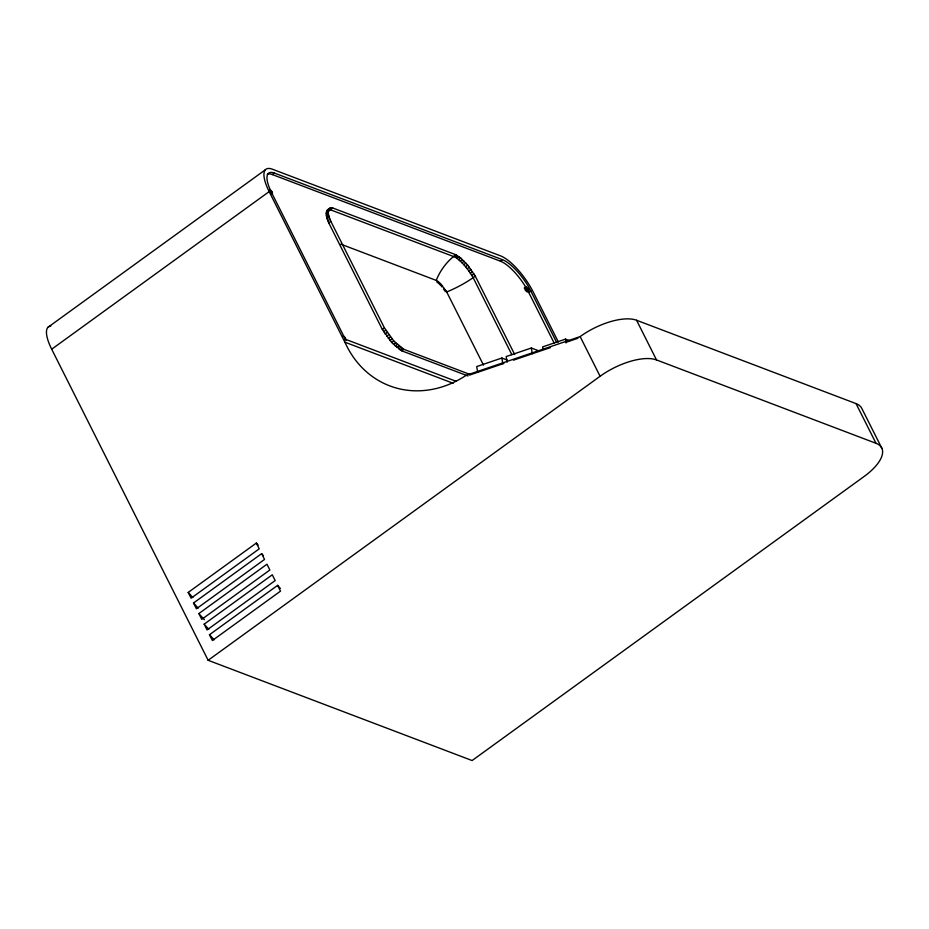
<?xml version="1.0" encoding="UTF-8"?>
<svg xmlns="http://www.w3.org/2000/svg" width="929" height="929" viewBox="0 0 929 929"><rect width="100%" height="100%" fill="white"/><g stroke="black" fill="none" stroke-linecap="round" stroke-linejoin="round"><path stroke-width="1.39" d="M467.984 375.978L401.676 350.802L391.666 342.476L382.342 329.458L328.727 222.844C326.532 218.152 323.791 210.151 330.573 207.933L332.745 207.98L455.884 254.755L460.703 258.03L467.67 265.09L475.288 276.168L514.701 354.518M470.144 374.503L403.836 349.327L393.791 340.978L384.432 327.914L330.805 221.288C329.447 217.479 325.835 210.639 330.573 207.933M328.518 209.42L331.583 207.829M332.745 207.98L330.654 209.582A49.713 43.617 -75.1 0 0 328.645 211.301M455.884 254.755L453.793 256.346A49.713 40.249 -64.4 0 0 436.212 280.384L340.804 244.153M329.505 209.431L455.315 257.205L457.405 255.614M455.315 257.205L456.917 258.308L459.019 256.718M327.844 220.754L329.923 219.186M456.917 258.308L458.589 259.621L460.703 258.03M328.727 222.844L330.805 221.288M458.589 259.621L460.308 261.13L462.421 259.539M460.308 261.13L462.061 262.814L464.175 261.246M382.342 329.458L384.432 327.914M462.061 262.814L463.803 264.672L465.94 263.104M463.803 264.672L465.534 266.658L467.67 265.09M383.654 331.711L385.744 330.178M465.534 266.658L467.229 268.76L469.366 267.204M385.094 333.976L387.184 332.443M47.936 327.333L265.427 169.728M267.308 174.211A31.307 10.219 54.1 0 1 272.302 174.547L274.357 173.061L502.426 259.679A31.307 10.219 54.1 0 1 530.784 290.974L556.668 342.453M269.166 191.618L344.88 342.162A104.931 88.801 -69.2 0 0 466.172 375.316L580.137 336.588A44.662 18.801 -26.7 0 1 636.574 320.261L856.05 403.616L876.012 443.296A44.662 18.801 -26.7 0 1 864.075 476.519L472.106 760.537L208.142 660.287L51.687 349.211L269.166 191.618A36.045 11.763 54.1 0 1 272.429 169.229L500.499 255.847A36.045 11.763 54.1 0 1 533.141 291.869L558.375 342.046M270.885 192.547L271.744 191.513A2.682 0.871 54.1 0 0 270.025 189.621M271.163 193.116L272.313 192.64A2.682 0.871 54.1 0 1 271.013 193.22M327.031 210.395L329.737 208.293M326.555 211.243L328.611 209.757M326.288 212.335L328.343 210.848M326.207 213.635L328.262 212.149M326.334 215.145L328.39 213.658M326.66 216.84L328.703 215.354M327.171 218.687L329.226 217.2M344.949 339.828L346.099 339.352A2.682 0.871 54.1 0 1 346.145 340.432M436.781 282.126L437.803 281.382L440.66 283.902L446.686 291.95L483.475 365.085M437.71 282.857L438.732 282.114M438.662 283.693L439.684 282.95M439.638 284.634L440.66 283.902M440.601 285.667L441.635 284.924M441.565 286.771L442.587 286.027M443.412 289.151L444.434 288.408M511.891 354.762L473.14 277.69L468.855 270.931L470.991 269.387M444.271 290.394L445.293 289.651M445.061 291.648L446.083 290.905M386.627 336.205L388.728 334.684M272.302 174.547L500.371 261.165L502.426 259.679M396.973 347.539L399.017 346.041M398.646 348.851L400.701 347.365M527.277 289.918L528.299 289.174L525.675 288.176L524.525 288.652A2.682 0.871 54.1 0 1 525.396 287.735M525.953 288.745L526.116 289.035A2.682 0.871 54.1 0 0 528.218 291.137A2.682 0.871 54.1 0 0 528.706 290.011L525.953 288.745L525.094 289.778A2.682 0.871 54.1 0 0 527.01 291.787A2.682 0.871 54.1 0 0 527.811 291.23M527.556 290.487L528.589 289.743M554.148 343.033L528.729 292.461L530.784 290.974M256.323 543.07L259.226 548.842L191.107 598.195L188.204 592.435L256.323 543.07L258.157 545.102M261.641 553.649L264.544 559.421L196.425 608.774L193.522 603.002L261.641 553.649L263.476 555.681M198.841 613.581L266.96 564.228L269.863 570L201.744 619.353L198.841 613.581L204.368 619.678M204.159 624.16L272.278 574.796L275.181 580.567L207.062 629.932L204.159 624.16L208.77 629.235M277.597 585.375L280.5 591.146L212.381 640.499L209.478 634.728L277.597 585.375L280.361 588.429M208.142 660.287L600.099 376.268A44.662 18.801 -26.7 0 1 656.524 359.941L876.012 443.296M470.388 273.172L472.536 271.628M388.252 338.388L390.354 336.879M471.827 275.437L473.976 273.892M389.936 340.49L392.05 338.98M475.288 276.168L473.14 277.69A49.713 17.477 -28.5 0 1 446.686 291.95M391.666 342.476L393.791 340.978M393.42 344.334L395.545 342.836M395.162 346.018L397.298 344.531M400.167 349.943L402.315 348.456M401.676 350.802L403.836 349.327M507.199 360.057L501.857 358.025L476.716 366.572L477.692 372.227M539.331 351.057L531.307 348.015L506.166 356.562L507.153 362.217M569.5 340.641L565.482 339.12L542.629 346.889L543.07 349.409M469.633 375.061L503.89 363.413M513.482 360.162L550.467 347.585M565.529 342.476L577.861 338.284M269.282 190.805L271.907 191.804M269.561 191.374L272.197 192.373M456.034 381.273L345.309 339.224L271.523 192.512A31.307 10.219 54.1 0 1 274.357 173.061M344.88 342.162L453.178 383.282M436.212 280.384L437.803 281.382M188.204 592.435L192.814 597.51M193.522 603.002L198.132 608.089M209.478 634.728L214.088 639.814M467.229 268.76L468.855 270.931M528.299 289.174L528.136 288.884A2.682 0.871 54.1 0 0 526.035 286.782A2.682 0.871 54.1 0 0 525.559 287.909L525.675 288.176M344.508 338.969L345.53 338.226A2.682 0.871 54.1 0 0 343.126 336.066M881.923 448.417L861.961 408.737A44.662 18.801 -26.7 0 0 856.05 403.616M636.574 320.261L656.524 359.941M580.137 336.588L600.099 376.268M565.482 339.12L566.144 342.894M531.307 348.015L532.294 353.682M501.857 358.025L502.833 363.692M51.687 349.211A36.045 11.763 54.1 0 1 50.805 326.056M500.371 261.165A31.307 10.219 54.1 0 1 526.278 287.967M526.929 289.093A31.307 10.219 54.1 0 1 528.729 292.461"/></g></svg>
